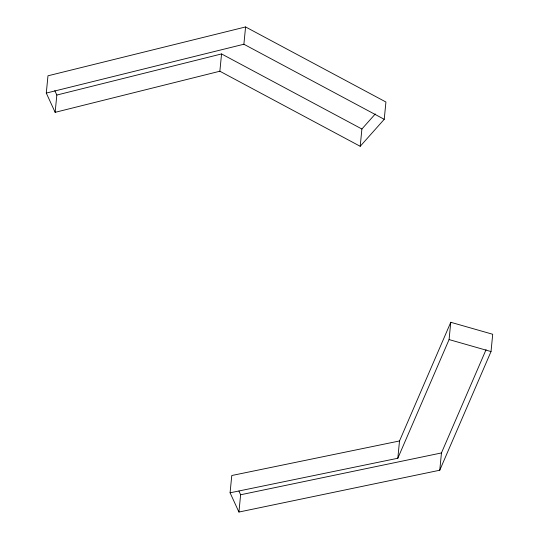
<?xml version="1.0" encoding="UTF-8"?>
<svg xmlns="http://www.w3.org/2000/svg" width="539" height="539" viewBox="0 0 539 539"><rect width="100%" height="100%" fill="white"/><g stroke="black" fill="none" stroke-linecap="round" stroke-linejoin="round"><path stroke-width="0.81" d="M46.287 93.085L47.978 75.797L245.582 26.95L385.924 102.019L384.233 119.308L360.207 146.298L219.865 71.229L55.14 112.334L46.287 93.085L243.884 44.238L384.233 119.308M55.14 112.334L56.831 95.046L54.789 90.606M219.865 71.229L221.556 53.94L56.831 95.046M243.884 44.238L245.582 26.95M230.079 492.801L231.77 475.513L399.514 440.963L450.772 322.288L492.713 334.268L491.022 351.556L439.763 470.23L238.932 512.05L230.079 492.801L397.822 458.251L449.081 339.577L450.772 322.288M238.932 512.05L240.623 494.762L238.925 491.056M360.207 146.298L361.898 129.01L375.306 113.945M397.822 458.251L399.514 440.963M439.763 470.23L441.454 452.942L486.057 349.683M240.623 494.762L441.454 452.942M449.081 339.577L491.022 351.556M221.556 53.94L361.898 129.01"/></g></svg>
